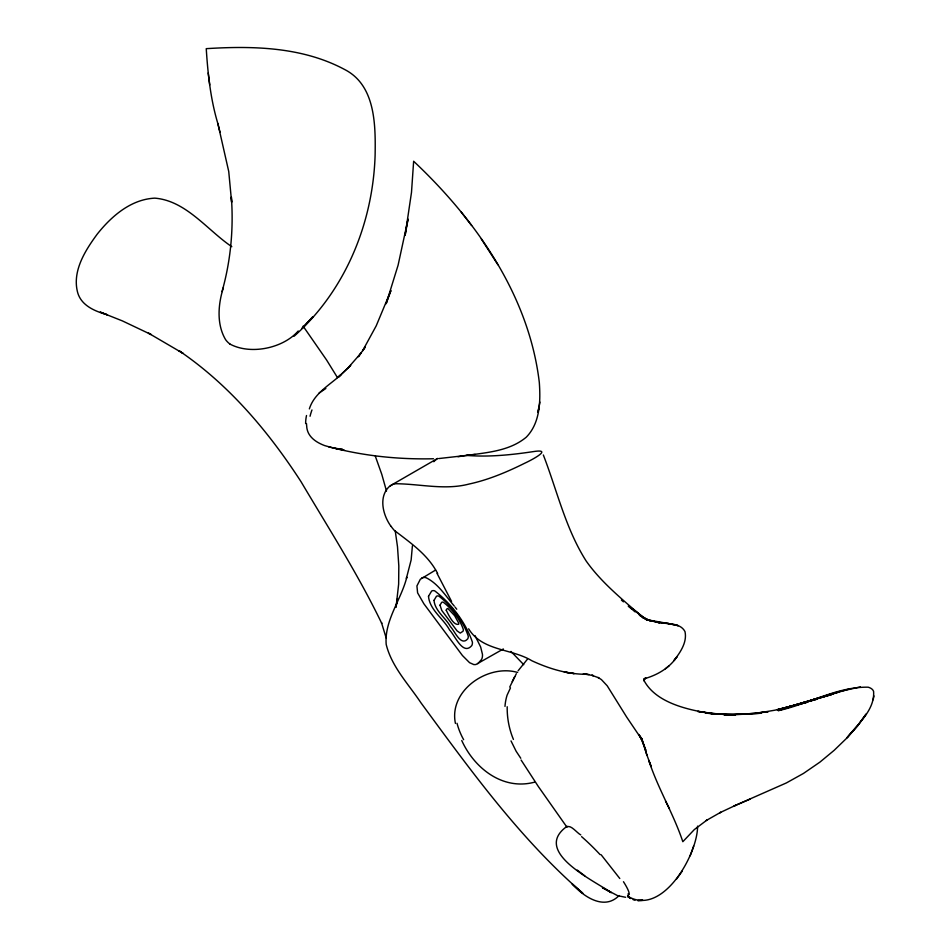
<?xml version="1.0" encoding="UTF-8"?>
<svg xmlns="http://www.w3.org/2000/svg" width="950" height="950" viewBox="0 0 950 950"><rect width="100%" height="100%" fill="white"/><g stroke="black" fill="none" stroke-linecap="round" stroke-linejoin="round"><path stroke-width="1.43" d="M412.407 545.846L411.136 559.989L406.374 578.384L406.814 577.196C401.221 599.699 384.251 620.433 386.187 644.397C391.661 666.793 408.536 684.154 421.004 702.881C470.298 769.951 519.579 838.375 582.789 893.238L572.102 883.856C583.193 896.361 604.117 911.002 619.103 895.529M396.103 606.812L398.644 584.107L398.822 565.998L397.504 546.82L395.236 530.896M697.573 826.12C697.799 854.394 662.186 917.474 627.558 896.099M309.356 408.904C314.177 393.241 329.579 385.154 340.884 374.751L338.259 377.209L347.831 368.125L361 353.091L358.328 356.749L365.275 346.988L362.591 350.799L376.212 325.85L390.925 290.558L386.151 303.762L398.098 265.181L408.061 219.07L405.116 235.398L411.492 192.399L413.642 161.251C475.938 219.866 529.079 295.699 539.315 382.494C540.621 401.185 540.229 422.964 526.253 437.202C507.359 452.912 481.009 452.711 458.031 456.76M396.043 607.157L397.433 598.69M860.403 686.898L837.758 691.956L778.24 710.659C808.224 704.271 836.974 686.577 868.193 687.194C870.414 687.847 872.729 689.035 873.584 691.339C875.057 710.042 857.375 724.375 846.961 737.806L857.719 725.681L865.949 714.281L857.719 725.681L847.139 737.77L834.136 750.346L819.933 762.114L803.451 773.443L786.363 782.943L734.006 806.016L750.274 799.069M538.638 408.642L537.949 412.383L539.897 402.052M873.121 699.77L873.953 695.922M222.027 291.591C230.719 260.882 233.7 228.76 231.349 196.959L231.634 202.255L228.736 171.487L217.835 123.429L220.02 132.264M223.393 287.601C218.144 304.095 216.386 324.188 225.613 339.684A20.413 19.226 88 0 0 230.019 344.09M690.199 855.784L693.643 846.07M643.993 679.618L643.91 680.782L643.815 680.105C655.832 703.321 689.261 710.41 715.219 714.079L697.727 711.419L718.366 714.139L735.549 714.828L705.731 713.082C724.126 715.219 742.698 714.637 761.128 713.212L723.983 714.828L744.182 714.222L768.134 711.752L759.786 712.749L774.867 710.196L807.286 702.193M509.734 687.064L516.325 673.704M514.722 676.614L512.24 681.542M298.229 330.992C283.302 348.139 250.895 355.229 230.007 344.114M510.471 687.895L507.062 695.246A43.961 36.005 81.6 0 0 504.984 706.408M580.783 834.919C577.089 833.114 570.986 824.612 567.091 826.88M643.708 680.046L645.501 678.146L643.791 679.131L645.976 678.146L644.789 678.621C657.531 674.928 669.679 667.874 677.065 656.569L673.942 660.63C680.188 652.508 687.313 642.366 684.998 631.596C679.879 621.87 665.867 624.506 657.115 622.119L668.847 623.627L646.154 619.59L659.407 622.773L647.306 619.697M518.118 670.771L527.44 659.193M676.483 879.13L682.314 871.043M433.782 461.712L435.563 459.931M294.049 336.276C345.42 290.593 372.958 223.203 375.119 155.111C375.582 125.067 375.618 85.168 344.434 69.397C302.231 46.859 252.902 45.731 206.245 48.664C207.86 73.898 210.567 99.299 217.859 123.595M347.831 368.125L350.716 365.37L338.259 377.209M319.081 393.051L325.862 388.479M435.575 570.059L420.304 579.286L416.919 585.948L417.608 592.871L423.89 603.796L462.448 655.547L469.561 662.672L473.848 664.596L475.867 664.537L503.346 648.969M477.803 663.717L481.46 659.573A13.039 7.529 60 0 0 482.457 654.324L480.664 647.021L475 635.562M389.654 486.222C378.1 496.648 382.945 515.304 391.056 526.419M665.38 668.8L669.192 665.677M567.186 826.215C531.477 851.449 593.714 880.353 611.301 892.668L602.442 887.68L617.583 895.648L625.623 897.299M390.557 485.593L437.582 458.446A49.317 30.305 54.8 0 0 435.599 459.978M735.371 805.434L719.768 812.761L720.717 812.274L706.206 820.539L706.812 820.171L694.343 829.564L682.824 841.712C673.514 813.711 657.851 788.393 648.755 760.285L651.261 766.781L646.784 754.739M628.069 896.622L630.788 898.534M831.404 694.628L778.715 709.84L837.758 692.253L778.751 710.149L850.238 688.691L849.549 688.797M831.488 694.581L778.157 709.733L816.157 699.449M815.812 699.473L777.148 709.804L807.037 702.335M534.399 782.206C502.681 790.649 474.228 768.158 461.747 740.513M394.951 483.74C419.508 483.728 444.505 490.485 468.991 484.061C488.514 479.857 507.051 471.996 524.875 463.149C530.919 460.382 554.194 448.269 533.188 451.63C511.136 454.931 488.822 457.211 466.521 455.406M475.154 454.444L438.722 458.565M433.497 458.755C396.934 459.622 359.931 455.596 324.71 445.609C318.44 443.234 312.087 439.672 308.726 433.628A18.573 18.252 45.8 0 1 306.85 427.928L306.458 423.51M340.468 448.875L342.166 448.911M338.758 448.756L335.35 448.364M583.288 673.918L587.053 674.298C567.839 674.441 549.231 668.8 531.929 660.784C511.575 648.375 482.279 651.249 468.635 628.817M589.024 674.488L584.44 674.037L593.406 675.628L591.731 675.236L598.809 677.837L598.108 677.492L601.421 679.606L607.204 685.793L626.668 717.072L642.331 740.264L638.946 734.481L641.998 739.991L640.407 736.891L645.786 750.251L641.559 738.233L646.891 755.096L645.074 748.921M328.843 446.963L344.636 450.359M634.992 900.232L633.08 899.638M517.643 672.446C487.789 663.753 448.531 690.555 455.43 723.449M648.351 619.958L642.722 617.607L650.109 620.837L639.338 615.113L647.247 620.16L632.082 608.475L642.853 617.31C622.891 599.783 601.623 582.896 586.174 561.023C565.571 528.639 557.068 490.461 543.341 454.991M627.606 896.539L630.289 898.213M577.279 870.093L584.784 875.876M628.283 606.124L631.536 608.76L628.532 606.136M621.419 600.103L623.449 601.837M231.8 246.691C207.349 230.221 186.152 200.652 154.791 198.146C130.898 199.31 111.459 216.22 97.232 234.127C85.061 250.669 71.761 271.605 77.781 293.004C81.748 306.019 95.499 311.422 107.421 314.806L100.237 312.099L122.36 320.886L151.074 334.519L148.402 333.106L183.018 353.353L178.897 350.657C228.819 384.477 268.434 431.395 301.031 481.697C328.7 528.414 358.138 574.418 381.734 623.378L381.532 622.796L386.163 637.937M630.562 607.857L634.932 611.8M510.969 651.439L523.747 664.691M601.101 854.715L619.792 878.501M437.653 573.527C427.868 554.539 410.554 542.972 394.214 530.29A21.529 10.165 56.7 0 1 391.115 526.359M454.242 605.993C445.645 596.054 438.294 583.704 426.134 577.754A12.682 7.327 60 0 0 421.527 578.182M461.154 211.981L471.616 225.506M455.074 607.074L456.748 609.223M303.109 326.147L326.586 360.003L337.499 377.649M566.794 826.975L538.329 786.517L521.087 760M520.766 758.266L516.135 751.248L511.005 740.893M497.895 264.729L481.294 238.937M437.059 573.432L451.571 601.433M669.109 808.058L669.441 808.676L665.523 801.076M375.309 456.154L381.781 474.335L386.496 491.043M628.235 893.582L628.223 896.527A73.886 6.032 62.7 0 1 627.998 896.479M208.204 72.96L209.748 84.954M310.056 416.254A43.178 34.461 -72.5 0 1 311.968 409.961M305.627 423.522A37.347 36.765 -57.8 0 1 306.517 415.506M389.761 486.412A49.685 26.089 67.6 0 1 394.903 483.621M463.636 739.682A65.633 56.644 42.9 0 1 457.021 723.271M513.428 739.432A62.546 47.856 80.1 0 1 507.205 706.741M581.59 836.653A42.049 6.911 45.3 0 1 600.103 854.62M623.461 881.719A71.939 9.69 46.9 0 1 629.232 894.615M428.497 596.315C429.649 609.947 443.389 618.521 449.599 630.028C454.777 635.099 462.864 655.987 471.734 645.644A8.74 5.047 60 0 0 472.399 642.129C465.642 622.179 451.262 603.571 434.673 590.829A8.502 4.904 60 0 0 431.585 591.114L428.497 596.315M434.008 600.376C434.91 611.004 445.609 617.69 450.466 626.668C454.504 630.622 460.809 646.914 467.721 638.851A6.816 3.931 60 0 0 468.243 636.108C462.983 620.552 451.761 606.041 438.817 596.101A6.626 3.824 60 0 0 436.406 596.315L434.008 600.376M440.028 605.138L441.762 610.422L457.081 630.883L460.251 633.092L462.959 631.299A4.631 2.672 60 0 0 463.315 629.434C459.729 618.854 452.093 608.986 443.306 602.229A4.501 2.601 60 0 0 441.655 602.383L440.028 605.138M446.203 610.173C448.566 614.733 453.316 625.634 458.589 624.293A2.506 1.449 60 0 0 458.779 623.295L454.646 615.683L447.973 608.606A2.434 1.401 60 0 0 447.094 608.677L446.203 610.173M312.669 316.979L302.053 328.367L312.669 316.979M641.416 900.374L637.759 900.588L642.865 900.291L641.416 900.374M668.658 623.592L678.086 625.646L668.658 623.592M574.085 673.574L564.419 672.054L574.085 673.574"/></g></svg>
